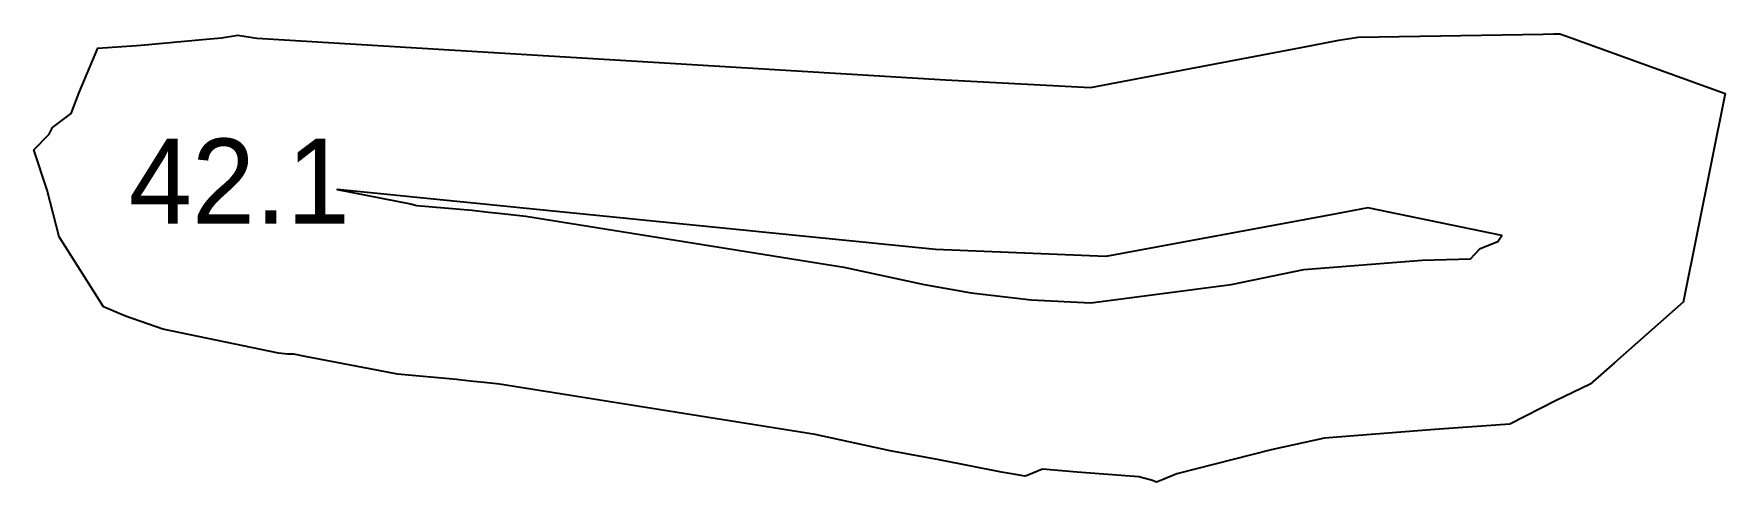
# Model space of a CAD drawing. Extents: x 37.4 to 137, y 9.4 to 35.8.
import ezdxf

# ---------------------------------------------------------------- set-up
doc = ezdxf.new("R2010")
doc.units = 0
doc.layers.get('0').update_dxf_attribs({"color": 255, "linetype": 'CONTINUOUS'})

msp = doc.modelspace()

# ---------------------------------------------------------------- linework, layer by layer
at = {"color": 1}
for points in [[(64.8383, 15.1889), (63.9367, 15.2808), (63.1014, 15.3705), (62.3016, 15.4602), (58.8327, 15.7711), (57.7087, 15.9862), (53.3993, 16.8204), (52.729, 16.944), (52.3604, 16.9537), (51.8265, 17.0032), (45.0289, 18.4215), (42.8361, 19.1838), (41.5246, 19.7395), (38.9175, 23.8581), (38.222, 26.6053), (37.4313, 28.9831), (38.3298, 29.8996), (38.5242, 30.284), (39.622, 31.1227), (40.0927, 32.3423), (41.1986, 34.9595), (43.7417, 35.1358), (47.3666, 35.4714), (48.4698, 35.5638), (49.4381, 35.7329), (50.5648, 35.5405), (91.0854, 33.0955), (99.6143, 32.6496), (112.013, 35.0047), (114.243, 35.4283), (115.382, 35.6184), (126.253, 35.7906), (126.883, 35.8004), (127.248, 35.8058), (127.918, 35.5624), (136.972, 32.2938), (134.528, 20.0903), (134.522, 20.0605), (134.517, 20.0369), (130.449, 16.4441), (129.032, 15.1803), (126.993, 14.2074), (124.301, 12.8369), (119.89, 12.5183), (113.401, 12.0092), (110.243, 11.3266), (104.697, 9.90985), (103.905, 9.56506), (103.499, 9.41553), (103.277, 9.51035), (102.465, 9.72183), (98.8446, 10.0056), (96.7888, 10.1729), (95.8903, 9.81238), (95.7531, 9.76406), (95.2127, 9.86032), (94.3784, 10.0012), (90.7158, 10.731), (87.8353, 11.2572), (83.4225, 12.2184)], [(85.1079, 22.0765), (89.8337, 21.0567), (92.6012, 20.5528), (96.1361, 20.1527), (99.6369, 19.9753), (107.898, 21.0489), (112.175, 21.9349), (119.133, 22.4907), (121.987, 22.5667), (122.554, 23.1694), (123.598, 23.5767), (123.82, 23.9322), (115.934, 25.5697), (113.88, 25.1793), (100.523, 22.6898), (90.4969, 23.1117), (55.2882, 26.6415), (59.6051, 25.8059), (59.9708, 25.7072), (63.236, 25.4175), (64.192, 25.312), (64.9762, 25.2277), (66.3911, 25.0688)]]:
    msp.add_lwpolyline(points, close=True, dxfattribs=at)

# ---------------------------------------------------------------- texts
msp.add_text('42.1', height=5).set_placement((43.0122, 24.637))

doc.saveas('drawing.dxf')
